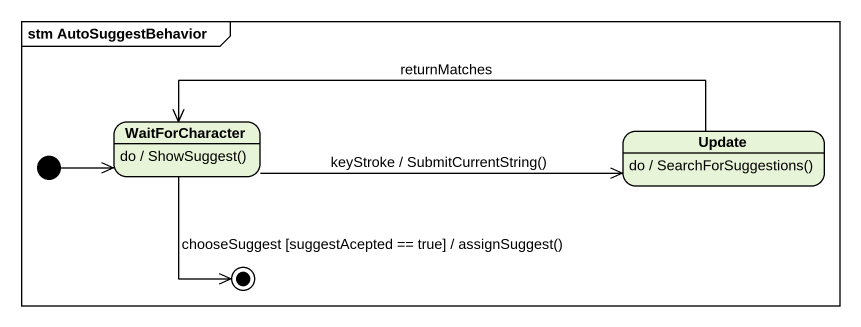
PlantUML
@startuml
mainframe stm AutoSuggestBehavior
hide empty description
state WaitForCharacter
WaitForCharacter : do / ShowSuggest()
state Update
Update : do / SearchForSuggestions()
[*] -right-> WaitForCharacter
WaitForCharacter -right-> Update : keyStroke / SubmitCurrentString()
Update -left-> WaitForCharacter : returnMatches
WaitForCharacter --> [*] : chooseSuggest [suggestAcepted == true] / assignSuggest()
@enduml
